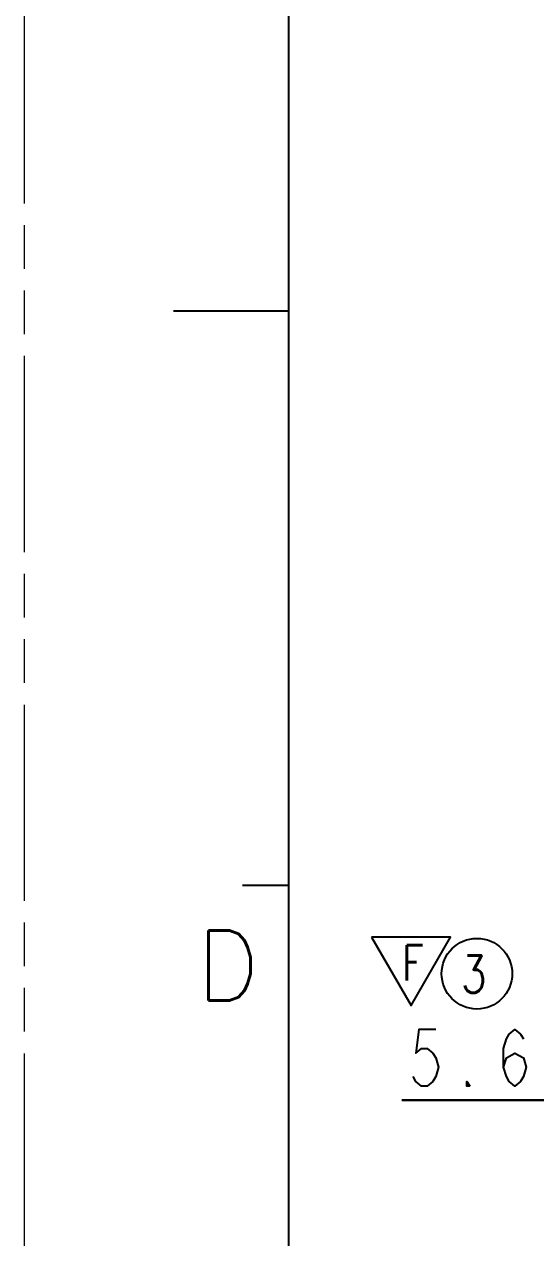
# Model space of a CAD drawing. Header units: millimetres. Extents: x 7 to 507, y -14 to 339.
# Drawn here: x 7.4 to 34.5, y 89 to 153.3 of the extents above; entities that cross this region are included whole.
import ezdxf
from ezdxf.enums import TextEntityAlignment as Align

# ---------------------------------------------------------------- set-up
doc = ezdxf.new("R2010")
doc.units = ezdxf.units.MM
doc.header["$LTSCALE"] = 23.1
doc.linetypes.add('PHANTOM', pattern=[0.8, 0.45, -0.05, 0.1, -0.05, 0.1, -0.05])
doc.layers.get('0').update_dxf_attribs({"linetype": 'CONTINUOUS'})
doc.layers.add('0PAPERF', color=2, linetype='PHANTOM', lineweight=9, plot=False)
doc.layers.add('備註', color=1, linetype='CONTINUOUS')
doc.layers.add('序號', color=1, linetype='CONTINUOUS')
doc.styles.add('SIMPLEX', font='simplex.shx')
doc.styles.get("Standard").update_dxf_attribs({"font": 'simplex.shx', "width": 0.8})
doc.dimstyles.new('DIMSTYLE_1', dxfattribs={"dimtxt": 3, "dimasz": 3, "dimexe": 2, "dimexo": 0.35, "dimgap": 0.75, "dimtad": 1, "dimdec": 3, "dimzin": 0, "dimdsep": 46, "dimtxsty": 'Standard', "dimcen": 0.09, "dimadec": 3, "dimazin": 0, "dimtp": 0.001, "dimtm": 0.001, "dimtfac": 1, "dimtdec": 3, "dimtofl": 0, "dimtmove": 0, "dimatfit": 3, "dimfxl": 0, "dimtolj": 1, "dimtzin": 0, "dimarcsym": 0})

# ---------------------------------------------------------------- blocks, each defined once
blk = doc.blocks.new('_FILLED')
at = {"color": 0, "linetype": 'ByBlock'}
blk.add_solid([(0, 0), (-1, 0.133), (-1, -0.133)], dxfattribs=at)
blk = doc.blocks.new('*D1718')
at = {"color": 2}
for p, q in [((53.118, 105.326), (53.118, 97.04)), ((58.768, 104.126), (58.768, 97.04)), ((53.118, 97.04), (53.118, 94.29)), ((58.768, 97.04), (58.768, 94.29)), ((53.118, 96.29), (27.372, 96.29)), ((27.372, 96.29), (55.943, 96.29)), ((63.768, 96.29), (55.943, 96.29)), ((58.768, 96.29), (63.768, 96.29))]:
    blk.add_line(p, q, dxfattribs=at)
at = {"color": 2, "xscale": 3, "yscale": 3, "zscale": 3}
blk.add_blockref('_FILLED', (53.118, 96.29), dxfattribs=at)
at = {"color": 2, "xscale": 3, "yscale": 3, "zscale": 3, "rotation": 180}
blk.add_blockref('_FILLED', (58.768, 96.29), dxfattribs=at)

msp = doc.modelspace()

# ---------------------------------------------------------------- linework, layer by layer
for p, q in [((21.3585, 320.7442), (21.3585, -4.3541)), ((21.3585, 138.1047), (15.2705, 138.1047)), ((21.3585, 107.6648), (18.9233, 107.6648))]:
    msp.add_line(p, q)
at = {"color": 2}
for points in [[(29.1723, 100.0401), (28.2723, 100.0401), (28.1223, 98.7901), (28.4223, 99.0401), (28.7223, 99.0401), (29.0223, 98.7901), (29.1723, 98.5401), (29.3223, 98.0401), (29.1723, 97.5401), (29.0223, 97.2901), (28.7223, 97.0401), (28.4223, 97.0401), (28.1223, 97.2901), (27.9723, 97.5401)], [(32.7723, 98.0401), (32.9223, 98.5401), (33.3723, 98.7901), (33.8223, 98.5401), (33.9723, 98.0401), (33.8223, 97.5401), (33.6723, 97.2901), (33.3723, 97.0401), (33.0723, 97.2901), (32.9223, 97.5401), (32.7723, 98.0401), (32.7723, 99.0401), (32.9223, 99.5401), (33.0723, 99.7901), (33.3723, 100.0401), (33.6723, 99.7901), (33.8223, 99.5401)], [(30.9723, 97.0401), (30.8223, 97.0401), (30.8223, 97.2901), (30.9723, 97.0401)]]:
    msp.add_lwpolyline(points, dxfattribs=at)
at = {"layer": '0PAPERF'}
msp.add_line((7.3544, 339.0155), (7.3544, -14.0949), dxfattribs=at)
at = {"layer": '備註'}
msp.add_lwpolyline([(25.7666, 104.9381), (27.861, 101.3105), (29.9553, 104.9381)], close=True, dxfattribs=at)
at = {"layer": '序號'}
msp.add_circle((31.3563, 102.9978), 1.872, dxfattribs=at)

# ---------------------------------------------------------------- texts
at = {"style": 'SIMPLEX'}
msp.add_text('D', height=3.7015, dxfattribs=at).set_placement((16.4881, 101.5768))
at = {"layer": '備註', "insert": (27.3862, 104.5036), "char_height": 1.872, "width": 3.229967, "attachment_point": 1}
msp.add_mtext('F', dxfattribs=at)
at = {"layer": '序號', "width": 0.8}
msp.add_text('3', height=1.9656, dxfattribs=at).set_placement((31.1907, 102.9739), align=Align.MIDDLE_CENTER)

# ---------------------------------------------------------------- dimensions: what is measured, and where the dimension line sits
at = {"color": 2}
dim = msp.add_linear_dim(base=(53.1181, 96.2901), p1=(58.7681, 104.4765), p2=(53.1181, 105.6765), angle=180, text='5.65{\\fSymbol_ASME;\\W1.0;±}0.02', dimstyle='DIMSTYLE_1', dxfattribs=at)
dim.commit()
dim.dimension.update_dxf_attribs({"geometry": '*D1718', "text_midpoint": (27.3723, 96.2901), "dimtype": 160})

doc.saveas('drawing.dxf')
